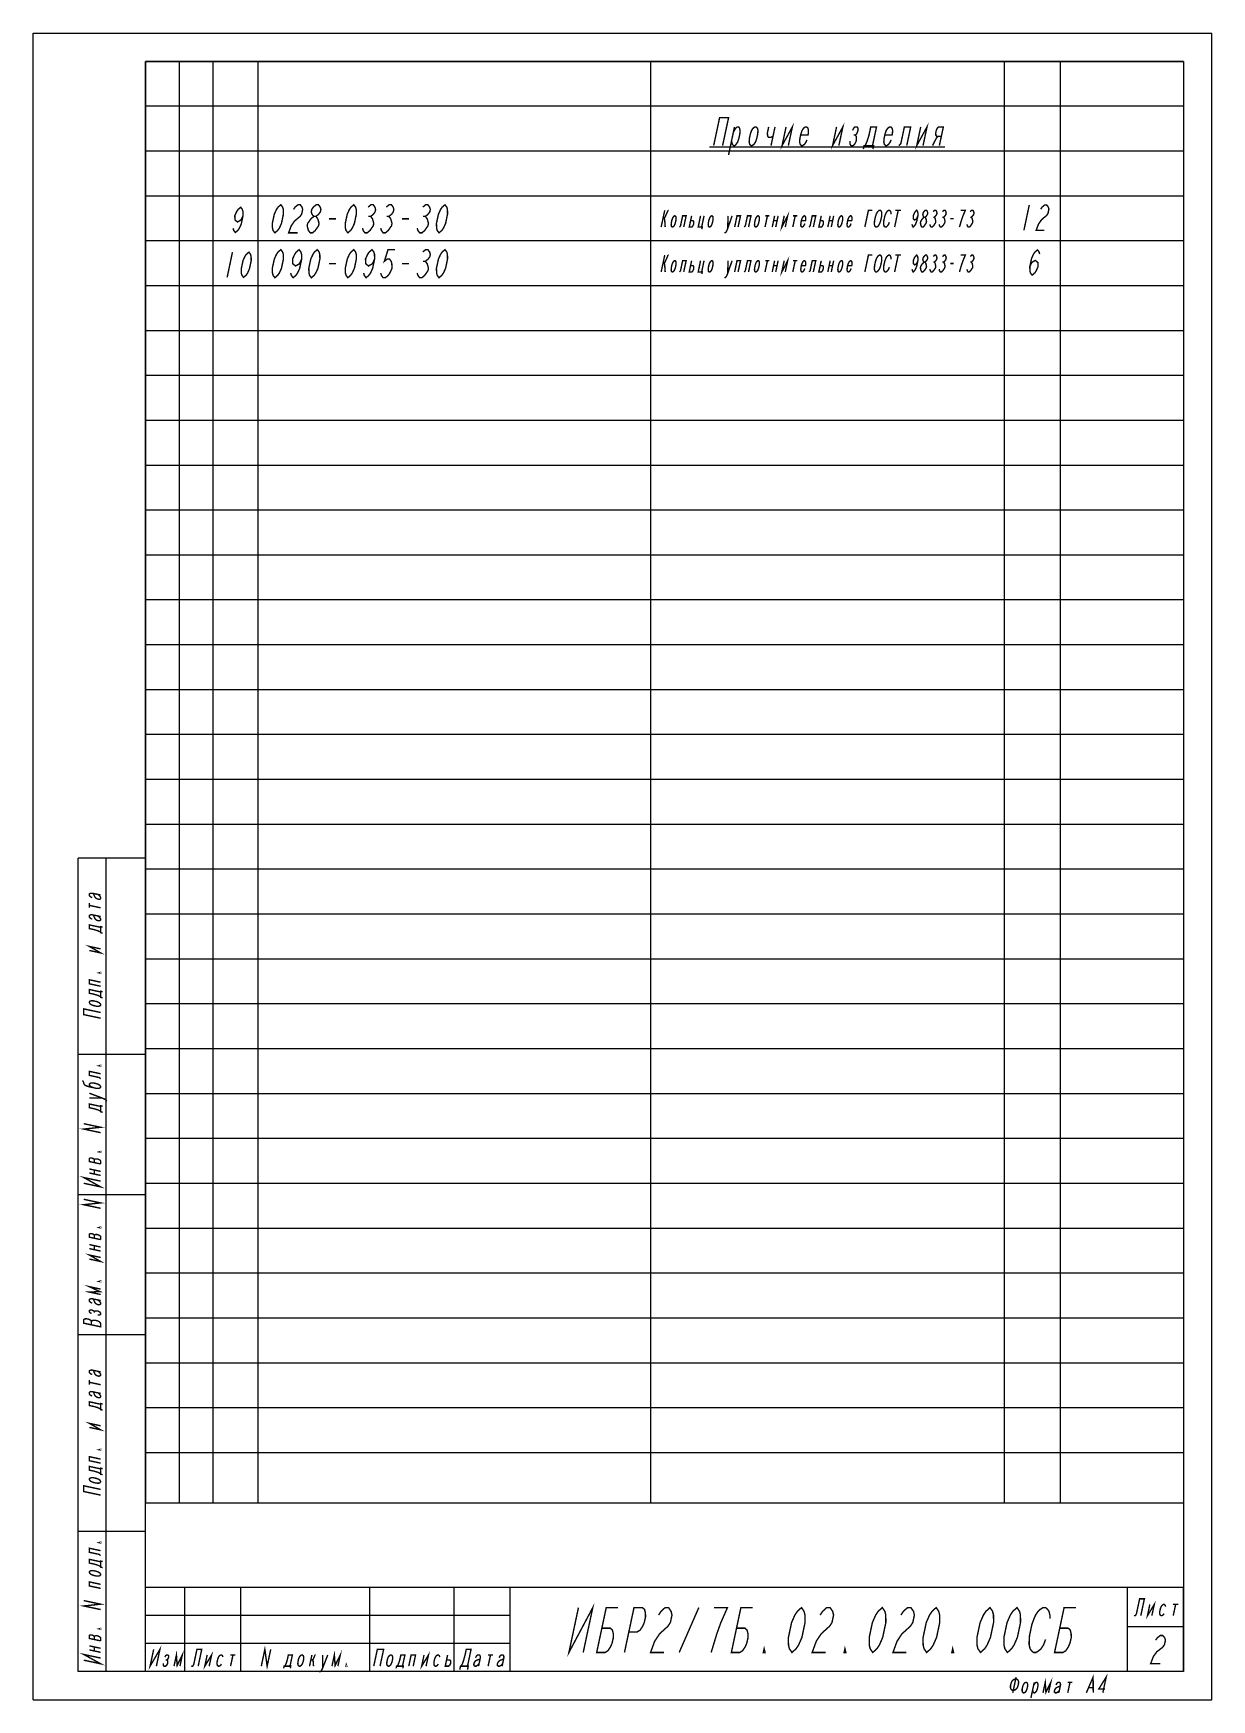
# Model space of a CAD drawing. Header units: millimetres. Extents: x 0 to 210, y 0 to 297.
import ezdxf

# ---------------------------------------------------------------- set-up
doc = ezdxf.new("R2010")
doc.units = ezdxf.units.MM
doc.header["$LTSCALE"] = 19.36
doc.layers.get('0').update_dxf_attribs({"linetype": 'CONTINUOUS'})

msp = doc.modelspace()

# ---------------------------------------------------------------- linework, layer by layer
at = {"color": 7, "linetype": 'CONTINUOUS'}
for p, q in [((0, 0), (0, 297)), ((0, 297), (210, 297)), ((210, 0), (210, 297)), ((205, 292), (20, 292)), ((20, 292), (20, 252)), ((205, 292), (20, 292)), ((20, 292), (20, 35)), ((20, 5), (20, 292)), ((20, 292), (205, 292)), ((26, 292), (26, 252)), ((26, 292), (26, 35)), ((32, 292), (32, 252)), ((32, 292), (32, 35)), ((40, 292), (40, 252)), ((40, 292), (40, 35)), ((110, 292), (110, 252)), ((110, 292), (110, 35)), ((173, 292), (173, 252)), ((173, 292), (173, 35)), ((183, 292), (183, 252)), ((183, 292), (183, 35)), ((205, 292), (205, 252)), ((205, 292), (205, 35)), ((205, 292), (205, 5)), ((205, 284), (20, 284)), ((205, 284), (20, 284)), ((205, 276), (20, 276)), ((205, 276), (20, 276)), ((205, 268), (20, 268)), ((205, 268), (20, 268)), ((205, 260), (20, 260)), ((205, 260), (20, 260)), ((205, 252), (20, 252)), ((205, 252), (20, 252)), ((205, 244), (20, 244)), ((205, 236), (20, 236)), ((205, 228), (20, 228)), ((205, 220), (20, 220)), ((205, 212), (20, 212)), ((205, 204), (20, 204)), ((205, 196), (20, 196)), ((205, 188), (20, 188)), ((205, 180), (20, 180)), ((205, 172), (20, 172)), ((205, 164), (20, 164)), ((205, 156), (20, 156)), ((20, 150), (8, 150)), ((8, 5), (8, 150)), ((13, 5), (13, 150)), ((20, 5), (20, 150)), ((205, 148), (20, 148)), ((205, 140), (20, 140)), ((205, 132), (20, 132)), ((205, 124), (20, 124)), ((205, 116), (20, 116)), ((20, 115), (8, 115)), ((205, 108), (20, 108)), ((205, 100), (20, 100)), ((20, 90), (8, 90)), ((205, 92), (20, 92)), ((205, 84), (20, 84)), ((205, 76), (20, 76)), ((205, 68), (20, 68)), ((20, 65), (8, 65)), ((205, 60), (20, 60)), ((205, 52), (20, 52)), ((205, 44), (20, 44)), ((205, 35), (20, 35)), ((20, 30), (8, 30)), ((205, 20), (20, 20)), ((20, 5), (20, 20)), ((27, 5), (27, 20)), ((37, 5), (37, 20)), ((60, 5), (60, 20)), ((75, 5), (75, 20)), ((85, 5), (85, 20)), ((195, 5), (195, 20)), ((205, 5), (205, 20)), ((85, 15), (20, 15)), ((205, 13), (195, 13)), ((85, 10), (20, 10)), ((20, 5), (8, 5)), ((205, 5), (20, 5)), ((0, 0), (210, 0))]:
    msp.add_line(p, q, dxfattribs=at)
at = {"color": 2, "linetype": 'CONTINUOUS', "const_width": 0.25}
for points in [[(121.25, 276.99), (122.31, 281.99), (123.91, 281.99), (122.84, 276.99)], [(124.96, 280.32), (123.9, 275.32)], [(124.74, 279.28), (124.92, 279.7), (125.2, 280.11), (125.43, 280.32), (125.71, 280.32), (125.85, 280.11), (125.95, 279.7), (125.91, 279.07), (125.73, 278.24), (125.51, 277.61), (125.23, 277.2), (125, 276.99), (124.81, 276.99), (124.58, 277.2), (124.48, 277.61), (124.47, 278.03)], [(127.79, 279.07), (128.01, 279.7), (128.29, 280.11), (128.61, 280.32), (128.8, 280.32), (129.04, 280.11), (129.14, 279.7), (129.1, 279.07), (128.92, 278.24), (128.7, 277.61), (128.42, 277.2), (128.09, 276.99), (127.91, 276.99), (127.67, 277.2), (127.57, 277.61), (127.61, 278.24), (127.79, 279.07)], [(131.05, 280.32), (130.83, 279.28), (130.84, 278.86), (130.89, 278.65), (131.03, 278.45), (131.4, 278.45), (131.82, 278.65)], [(132.18, 280.32), (131.47, 276.99)], [(134.15, 280.32), (133.44, 276.99), (135.27, 280.32), (134.56, 276.99)], [(137.88, 278.03), (137.7, 277.61), (137.42, 277.2), (137.09, 276.99), (136.91, 276.99), (136.67, 277.2), (136.57, 277.61), (136.61, 278.24), (136.79, 279.07), (137.01, 279.7), (137.29, 280.11), (137.61, 280.32), (137.8, 280.32), (138.04, 280.11), (138.14, 279.7), (138.1, 279.07), (138.05, 278.86), (136.74, 278.86)], [(143.15, 280.32), (142.44, 276.99), (144.27, 280.32), (143.56, 276.99)], [(146.01, 279.7), (146.2, 280.11), (146.43, 280.32), (146.8, 280.32), (146.95, 280.11), (146.95, 279.7), (146.91, 279.49), (146.72, 279.07), (146.49, 278.86), (146.21, 278.86)], [(148.25, 276.99), (148.43, 277.4), (148.61, 277.82), (148.93, 278.86), (149.24, 280.32), (150.27, 280.32), (149.56, 276.99)], [(152.88, 278.03), (152.7, 277.61), (152.42, 277.2), (152.09, 276.99), (151.91, 276.99), (151.67, 277.2), (151.57, 277.61), (151.61, 278.24), (151.79, 279.07), (152.01, 279.7), (152.29, 280.11), (152.61, 280.32), (152.8, 280.32), (153.04, 280.11), (153.14, 279.7), (153.1, 279.07), (153.05, 278.86), (151.74, 278.86)], [(154.25, 276.99), (154.48, 277.2), (154.62, 277.4), (154.66, 277.61), (155.24, 280.32), (156.36, 280.32), (155.66, 276.99)], [(158.15, 280.32), (157.44, 276.99), (159.27, 280.32), (158.56, 276.99)], [(161.47, 276.99), (162.18, 280.32), (161.33, 280.32), (161.1, 280.11), (160.92, 279.7), (160.83, 279.28), (160.84, 278.86), (160.98, 278.65), (161.82, 278.65)], [(120.5, 276.76), (162.5, 276.76)], [(145.52, 277.82), (145.53, 277.4), (145.58, 277.2), (145.72, 276.99), (146.09, 276.99), (146.33, 277.2), (146.46, 277.4), (146.65, 277.82), (146.69, 278.03), (146.68, 278.45), (146.64, 278.65), (146.49, 278.86)], [(147.93, 276.36), (148.06, 276.99), (149.75, 276.99), (149.62, 276.36)], [(160.25, 276.99), (160.89, 278.24), (161.03, 278.45), (161.26, 278.65)], [(37.37, 264.5), (37.03, 263.75), (36.4, 263.37), (35.93, 263.75), (35.91, 264.5), (36.25, 265.25), (36.51, 265.62), (36.96, 266), (37.24, 265.62), (37.35, 265.25), (37.37, 264.5), (37.05, 263), (36.71, 262.25), (36.45, 261.87), (36, 261.5), (35.71, 261.87), (35.61, 262.25)], [(43.05, 261.44), (42.73, 261.86), (42.62, 262.28), (42.59, 263.11), (42.95, 264.78), (43.33, 265.61), (43.62, 266.03), (44.11, 266.44), (44.43, 266.03), (44.55, 265.61), (44.57, 264.78), (44.22, 263.11), (43.84, 262.28), (43.54, 261.86), (43.05, 261.44)], [(46.37, 265.61), (46.66, 266.03), (47.16, 266.44), (47.57, 266.44), (47.88, 266.03), (48, 265.61), (47.82, 264.78), (47.53, 264.36), (47.03, 263.94), (46.54, 263.53), (45.96, 262.69), (45.49, 261.44), (47.11, 261.44)], [(49.35, 261.44), (49.03, 261.86), (48.91, 262.28), (48.8, 262.69), (48.89, 263.11), (49.18, 263.53), (49.47, 263.94), (49.97, 264.36), (50.37, 264.36), (50.69, 263.94), (50.81, 263.53), (50.92, 263.11), (50.83, 262.69), (50.54, 262.28), (50.25, 261.86), (49.75, 261.44), (49.35, 261.44)], [(49.97, 264.36), (49.65, 264.78), (49.53, 265.19), (49.62, 265.61), (49.91, 266.03), (50.41, 266.44), (50.82, 266.44), (51.13, 266.03), (51.25, 265.61), (51.16, 265.19), (50.87, 264.78), (50.37, 264.36)], [(56.05, 261.44), (55.73, 261.86), (55.62, 262.28), (55.59, 263.11), (55.95, 264.78), (56.33, 265.61), (56.62, 266.03), (57.11, 266.44), (57.43, 266.03), (57.55, 265.61), (57.57, 264.78), (57.22, 263.11), (56.84, 262.28), (56.54, 261.86), (56.05, 261.44)], [(59.66, 266.03), (60.16, 266.44), (60.57, 266.44), (60.88, 266.03), (61, 265.61), (60.91, 265.19), (60.62, 264.78), (60.12, 264.36), (60.44, 263.94), (60.56, 263.53), (60.67, 263.11), (60.58, 262.69), (60.29, 262.28), (60, 261.86), (59.5, 261.44), (59.1, 261.44), (58.78, 261.86), (58.66, 262.28)], [(59.72, 264.36), (60.12, 264.36)], [(62.91, 266.03), (63.41, 266.44), (63.82, 266.44), (64.13, 266.03), (64.25, 265.61), (64.16, 265.19), (63.87, 264.78), (63.37, 264.36), (63.69, 263.94), (63.81, 263.53), (63.92, 263.11), (63.83, 262.69), (63.54, 262.28), (63.25, 261.86), (62.75, 261.44), (62.35, 261.44), (62.03, 261.86), (61.91, 262.28)], [(62.97, 264.36), (63.37, 264.36)], [(69.41, 266.03), (69.91, 266.44), (70.32, 266.44), (70.63, 266.03), (70.75, 265.61), (70.66, 265.19), (70.37, 264.78), (69.87, 264.36), (70.19, 263.94), (70.31, 263.53), (70.42, 263.11), (70.33, 262.69), (70.04, 262.28), (69.75, 261.86), (69.25, 261.44), (68.85, 261.44), (68.53, 261.86), (68.41, 262.28)], [(69.47, 264.36), (69.87, 264.36)], [(72.3, 261.44), (71.98, 261.86), (71.87, 262.28), (71.84, 263.11), (72.2, 264.78), (72.58, 265.61), (72.87, 266.03), (73.36, 266.44), (73.68, 266.03), (73.8, 265.61), (73.82, 264.78), (73.47, 263.11), (73.09, 262.28), (72.79, 261.86), (72.3, 261.44)], [(112.53, 265.47), (111.89, 262.47)], [(112.23, 264.09), (112.44, 264.09), (112.57, 264.22), (112.96, 265.09), (113.07, 265.34), (113.2, 265.47), (113.25, 265.47)], [(113.8, 263.72), (113.94, 264.09), (114.09, 264.34), (114.27, 264.47), (114.38, 264.47), (114.5, 264.34), (114.55, 264.09), (114.53, 263.72), (114.42, 263.22), (114.29, 262.84), (114.13, 262.59), (113.95, 262.47), (113.85, 262.47), (113.72, 262.59), (113.67, 262.84), (113.7, 263.22), (113.8, 263.72)], [(115.14, 262.47), (115.27, 262.59), (115.35, 262.72), (115.37, 262.84), (115.72, 264.47), (116.34, 264.47), (115.91, 262.47)], [(117.32, 264.47), (116.89, 262.47), (117.35, 262.47), (117.48, 262.59), (117.56, 262.72), (117.67, 262.97), (117.69, 263.09), (117.7, 263.34), (117.67, 263.47), (117.59, 263.59), (117.13, 263.59)], [(118.91, 264.47), (118.49, 262.47), (119.21, 262.47), (119.13, 262.09)], [(119.11, 262.47), (119.53, 264.47)], [(120.4, 263.72), (120.54, 264.09), (120.69, 264.34), (120.87, 264.47), (120.98, 264.47), (121.1, 264.34), (121.15, 264.09), (121.13, 263.72), (121.02, 263.22), (120.89, 262.84), (120.73, 262.59), (120.55, 262.47), (120.45, 262.47), (120.32, 262.59), (120.27, 262.84), (120.3, 263.22), (120.4, 263.72)], [(123.25, 261.59), (123.28, 261.47), (123.33, 261.47), (123.46, 261.59), (123.54, 261.72), (123.75, 262.22), (124.53, 264.47)], [(123.81, 264.47), (123.75, 262.22)], [(124.99, 262.47), (125.41, 264.47), (126.03, 264.47), (125.6, 262.47)], [(126.69, 262.47), (126.82, 262.59), (126.9, 262.72), (126.92, 262.84), (127.27, 264.47), (127.89, 264.47), (127.46, 262.47)], [(128.65, 263.72), (128.79, 264.09), (128.94, 264.34), (129.12, 264.47), (129.23, 264.47), (129.35, 264.34), (129.4, 264.09), (129.38, 263.72), (129.27, 263.22), (129.14, 262.84), (128.98, 262.59), (128.8, 262.47), (128.7, 262.47), (128.57, 262.59), (128.52, 262.84), (128.55, 263.22), (128.65, 263.72)], [(130.83, 264.47), (130.4, 262.47)], [(130.46, 264.47), (131.19, 264.47)], [(132.11, 264.47), (131.69, 262.47)], [(132.73, 264.47), (132.31, 262.47)], [(133.82, 264.47), (133.39, 262.47), (134.43, 264.47), (134.01, 262.47)], [(135.78, 264.47), (135.35, 262.47)], [(135.41, 264.47), (136.14, 264.47)], [(137.49, 263.09), (137.39, 262.84), (137.23, 262.59), (137.05, 262.47), (136.95, 262.47), (136.82, 262.59), (136.77, 262.84), (136.8, 263.22), (136.9, 263.72), (137.04, 264.09), (137.19, 264.34), (137.37, 264.47), (137.48, 264.47), (137.6, 264.34), (137.65, 264.09), (137.63, 263.72), (137.6, 263.59), (136.88, 263.59)], [(138.24, 262.47), (138.37, 262.59), (138.45, 262.72), (138.47, 262.84), (138.82, 264.47), (139.44, 264.47), (139.01, 262.47)], [(140.42, 264.47), (139.99, 262.47), (140.45, 262.47), (140.58, 262.59), (140.66, 262.72), (140.77, 262.97), (140.79, 263.09), (140.8, 263.34), (140.77, 263.47), (140.69, 263.59), (140.23, 263.59)], [(142.01, 264.47), (141.59, 262.47)], [(142.63, 264.47), (142.21, 262.47)], [(143.5, 263.72), (143.64, 264.09), (143.79, 264.34), (143.97, 264.47), (144.08, 264.47), (144.2, 264.34), (144.25, 264.09), (144.23, 263.72), (144.12, 263.22), (143.99, 262.84), (143.83, 262.59), (143.65, 262.47), (143.55, 262.47), (143.42, 262.59), (143.37, 262.84), (143.4, 263.22), (143.5, 263.72)], [(145.74, 263.09), (145.64, 262.84), (145.48, 262.59), (145.3, 262.47), (145.2, 262.47), (145.07, 262.59), (145.02, 262.84), (145.05, 263.22), (145.15, 263.72), (145.29, 264.09), (145.44, 264.34), (145.62, 264.47), (145.73, 264.47), (145.85, 264.34), (145.9, 264.09), (145.88, 263.72), (145.85, 263.59), (145.13, 263.59)], [(148.19, 262.47), (148.83, 265.47), (149.55, 265.47)], [(150.08, 264.34), (149.92, 263.59), (149.9, 263.22), (149.89, 262.97), (149.94, 262.72), (150.02, 262.59), (150.15, 262.47), (150.3, 262.47), (150.48, 262.59), (150.61, 262.72), (150.77, 262.97), (150.88, 263.22), (151.01, 263.59), (151.17, 264.34), (151.19, 264.72), (151.2, 264.97), (151.15, 265.22), (151.07, 265.34), (150.94, 265.47), (150.79, 265.47), (150.6, 265.34), (150.48, 265.22), (150.32, 264.97), (150.21, 264.72), (150.08, 264.34)], [(152.84, 264.72), (152.85, 264.97), (152.8, 265.22), (152.72, 265.34), (152.59, 265.47), (152.44, 265.47), (152.25, 265.34), (152.13, 265.22), (151.97, 264.97), (151.86, 264.72), (151.73, 264.34), (151.57, 263.59), (151.55, 263.22), (151.54, 262.97), (151.59, 262.72), (151.67, 262.59), (151.8, 262.47), (151.95, 262.47), (152.13, 262.59), (152.26, 262.72), (152.42, 262.97), (152.55, 263.34)], [(154.14, 265.47), (153.5, 262.47)], [(153.62, 265.47), (154.65, 265.47)], [(157.64, 264.47), (157.43, 263.97), (157.07, 263.72), (156.81, 263.97), (156.81, 264.47), (157.02, 264.97), (157.18, 265.22), (157.44, 265.47), (157.59, 265.22), (157.64, 264.97), (157.64, 264.47), (157.43, 263.47), (157.22, 262.97), (157.06, 262.72), (156.8, 262.47), (156.65, 262.72), (156.6, 262.97)], [(158.35, 262.47), (158.19, 262.72), (158.14, 262.97), (158.09, 263.22), (158.15, 263.47), (158.3, 263.72), (158.46, 263.97), (158.72, 264.22), (158.93, 264.22), (159.08, 263.97), (159.13, 263.72), (159.18, 263.47), (159.13, 263.22), (158.97, 262.97), (158.81, 262.72), (158.55, 262.47), (158.35, 262.47)], [(158.72, 264.22), (158.57, 264.47), (158.52, 264.72), (158.57, 264.97), (158.73, 265.22), (158.98, 265.47), (159.19, 265.47), (159.34, 265.22), (159.39, 264.97), (159.34, 264.72), (159.18, 264.47), (158.93, 264.22)], [(160.38, 265.22), (160.63, 265.47), (160.84, 265.47), (160.99, 265.22), (161.04, 264.97), (160.99, 264.72), (160.83, 264.47), (160.58, 264.22), (160.73, 263.97), (160.78, 263.72), (160.83, 263.47), (160.78, 263.22), (160.62, 262.97), (160.46, 262.72), (160.2, 262.47), (160, 262.47), (159.84, 262.72), (159.79, 262.97)], [(160.37, 264.22), (160.58, 264.22)], [(162.03, 265.22), (162.28, 265.47), (162.49, 265.47), (162.64, 265.22), (162.69, 264.97), (162.64, 264.72), (162.48, 264.47), (162.23, 264.22), (162.38, 263.97), (162.43, 263.72), (162.48, 263.47), (162.43, 263.22), (162.27, 262.97), (162.11, 262.72), (161.85, 262.47), (161.65, 262.47), (161.49, 262.72), (161.44, 262.97)], [(162.02, 264.22), (162.23, 264.22)], [(165.05, 262.47), (165.42, 263.72), (165.68, 264.47), (165.89, 264.97), (166.1, 265.47), (165.28, 265.47)], [(166.98, 265.22), (167.23, 265.47), (167.44, 265.47), (167.59, 265.22), (167.64, 264.97), (167.59, 264.72), (167.43, 264.47), (167.18, 264.22), (167.33, 263.97), (167.38, 263.72), (167.43, 263.47), (167.38, 263.22), (167.22, 262.97), (167.06, 262.72), (166.8, 262.47), (166.6, 262.47), (166.44, 262.72), (166.39, 262.97)], [(166.97, 264.22), (167.18, 264.22)], [(177.49, 266.4), (176.54, 261.9)], [(179.53, 265.65), (179.79, 266.03), (180.24, 266.4), (180.6, 266.4), (180.89, 266.03), (180.99, 265.65), (180.83, 264.9), (180.57, 264.52), (180.12, 264.15), (179.68, 263.77), (179.15, 263.02), (178.73, 261.9), (180.19, 261.9)], [(52.72, 263.94), (53.94, 263.94)], [(65.72, 263.94), (66.94, 263.94)], [(112.44, 264.09), (112.47, 263.97), (112.52, 263.72), (112.61, 262.47)], [(131.93, 263.59), (132.55, 263.59)], [(141.83, 263.59), (142.45, 263.59)], [(163.41, 263.97), (164.03, 263.97)], [(43.05, 253.44), (42.73, 253.86), (42.62, 254.28), (42.59, 255.11), (42.95, 256.78), (43.33, 257.61), (43.62, 258.03), (44.11, 258.44), (44.43, 258.03), (44.55, 257.61), (44.57, 256.78), (44.22, 255.11), (43.84, 254.28), (43.54, 253.86), (43.05, 253.44)], [(47.82, 256.78), (47.44, 255.94), (46.74, 255.53), (46.22, 255.94), (46.2, 256.78), (46.58, 257.61), (46.87, 258.03), (47.36, 258.44), (47.68, 258.03), (47.8, 257.61), (47.82, 256.78), (47.47, 255.11), (47.09, 254.28), (46.79, 253.86), (46.3, 253.44), (45.98, 253.86), (45.87, 254.28)], [(49.55, 253.44), (49.23, 253.86), (49.12, 254.28), (49.09, 255.11), (49.45, 256.78), (49.83, 257.61), (50.12, 258.03), (50.61, 258.44), (50.93, 258.03), (51.05, 257.61), (51.07, 256.78), (50.72, 255.11), (50.34, 254.28), (50.04, 253.86), (49.55, 253.44)], [(56.05, 253.44), (55.73, 253.86), (55.62, 254.28), (55.59, 255.11), (55.95, 256.78), (56.33, 257.61), (56.62, 258.03), (57.11, 258.44), (57.43, 258.03), (57.55, 257.61), (57.57, 256.78), (57.22, 255.11), (56.84, 254.28), (56.54, 253.86), (56.05, 253.44)], [(60.82, 256.78), (60.44, 255.94), (59.74, 255.53), (59.22, 255.94), (59.2, 256.78), (59.58, 257.61), (59.87, 258.03), (60.36, 258.44), (60.68, 258.03), (60.8, 257.61), (60.82, 256.78), (60.47, 255.11), (60.09, 254.28), (59.79, 253.86), (59.3, 253.44), (58.98, 253.86), (58.87, 254.28)], [(64.43, 258.44), (63.21, 258.44), (62.56, 256.36), (63.06, 256.78), (63.46, 256.78), (63.78, 256.36), (63.89, 255.94), (63.92, 255.11), (63.54, 254.28), (63.25, 253.86), (62.75, 253.44), (62.35, 253.44), (62.03, 253.86), (61.91, 254.28)], [(69.41, 258.03), (69.91, 258.44), (70.32, 258.44), (70.63, 258.03), (70.75, 257.61), (70.66, 257.19), (70.37, 256.78), (69.87, 256.36), (70.19, 255.94), (70.31, 255.53), (70.42, 255.11), (70.33, 254.69), (70.04, 254.28), (69.75, 253.86), (69.25, 253.44), (68.85, 253.44), (68.53, 253.86), (68.41, 254.28)], [(72.3, 253.44), (71.98, 253.86), (71.87, 254.28), (71.84, 255.11), (72.2, 256.78), (72.58, 257.61), (72.87, 258.03), (73.36, 258.44), (73.68, 258.03), (73.8, 257.61), (73.82, 256.78), (73.47, 255.11), (73.09, 254.28), (72.79, 253.86), (72.3, 253.44)], [(177.59, 255.4), (177.93, 256.15), (178.56, 256.53), (179.03, 256.15), (179.05, 255.4), (178.71, 254.65), (178.45, 254.27), (178, 253.9), (177.71, 254.27), (177.61, 254.65), (177.59, 255.4), (177.91, 256.9), (178.25, 257.65), (178.51, 258.03), (178.96, 258.4), (179.24, 258.03), (179.35, 257.65)], [(35.49, 258), (34.54, 253.5)], [(37.46, 253.5), (37.18, 253.87), (37.07, 254.25), (37.05, 255), (37.37, 256.5), (37.71, 257.25), (37.97, 257.62), (38.42, 258), (38.7, 257.62), (38.81, 257.25), (38.83, 256.5), (38.51, 255), (38.17, 254.25), (37.91, 253.87), (37.46, 253.5)], [(52.72, 255.94), (53.94, 255.94)], [(65.72, 255.94), (66.94, 255.94)], [(69.47, 256.36), (69.87, 256.36)], [(112.53, 257.47), (111.89, 254.47)], [(112.23, 256.09), (112.44, 256.09), (112.57, 256.22), (112.96, 257.09), (113.07, 257.34), (113.2, 257.47), (113.25, 257.47)], [(112.44, 256.09), (112.47, 255.97), (112.52, 255.72), (112.61, 254.47)], [(113.8, 255.72), (113.94, 256.09), (114.09, 256.34), (114.27, 256.47), (114.38, 256.47), (114.5, 256.34), (114.55, 256.09), (114.53, 255.72), (114.42, 255.22), (114.29, 254.84), (114.13, 254.59), (113.95, 254.47), (113.85, 254.47), (113.72, 254.59), (113.67, 254.84), (113.7, 255.22), (113.8, 255.72)], [(115.14, 254.47), (115.27, 254.59), (115.35, 254.72), (115.37, 254.84), (115.72, 256.47), (116.34, 256.47), (115.91, 254.47)], [(117.32, 256.47), (116.89, 254.47), (117.35, 254.47), (117.48, 254.59), (117.56, 254.72), (117.67, 254.97), (117.69, 255.09), (117.7, 255.34), (117.67, 255.47), (117.59, 255.59), (117.13, 255.59)], [(118.91, 256.47), (118.49, 254.47), (119.21, 254.47), (119.13, 254.09)], [(119.11, 254.47), (119.53, 256.47)], [(120.4, 255.72), (120.54, 256.09), (120.69, 256.34), (120.87, 256.47), (120.98, 256.47), (121.1, 256.34), (121.15, 256.09), (121.13, 255.72), (121.02, 255.22), (120.89, 254.84), (120.73, 254.59), (120.55, 254.47), (120.45, 254.47), (120.32, 254.59), (120.27, 254.84), (120.3, 255.22), (120.4, 255.72)], [(123.25, 253.59), (123.28, 253.47), (123.33, 253.47), (123.46, 253.59), (123.54, 253.72), (123.75, 254.22), (124.53, 256.47)], [(123.81, 256.47), (123.75, 254.22)], [(124.99, 254.47), (125.41, 256.47), (126.03, 256.47), (125.6, 254.47)], [(126.69, 254.47), (126.82, 254.59), (126.9, 254.72), (126.92, 254.84), (127.27, 256.47), (127.89, 256.47), (127.46, 254.47)], [(128.65, 255.72), (128.79, 256.09), (128.94, 256.34), (129.12, 256.47), (129.23, 256.47), (129.35, 256.34), (129.4, 256.09), (129.38, 255.72), (129.27, 255.22), (129.14, 254.84), (128.98, 254.59), (128.8, 254.47), (128.7, 254.47), (128.57, 254.59), (128.52, 254.84), (128.55, 255.22), (128.65, 255.72)], [(130.83, 256.47), (130.4, 254.47)], [(130.46, 256.47), (131.19, 256.47)], [(132.11, 256.47), (131.69, 254.47)], [(131.93, 255.59), (132.55, 255.59)], [(132.73, 256.47), (132.31, 254.47)], [(133.82, 256.47), (133.39, 254.47), (134.43, 256.47), (134.01, 254.47)], [(135.78, 256.47), (135.35, 254.47)], [(135.41, 256.47), (136.14, 256.47)], [(137.49, 255.09), (137.39, 254.84), (137.23, 254.59), (137.05, 254.47), (136.95, 254.47), (136.82, 254.59), (136.77, 254.84), (136.8, 255.22), (136.9, 255.72), (137.04, 256.09), (137.19, 256.34), (137.37, 256.47), (137.48, 256.47), (137.6, 256.34), (137.65, 256.09), (137.63, 255.72), (137.6, 255.59), (136.88, 255.59)], [(138.24, 254.47), (138.37, 254.59), (138.45, 254.72), (138.47, 254.84), (138.82, 256.47), (139.44, 256.47), (139.01, 254.47)], [(140.42, 256.47), (139.99, 254.47), (140.45, 254.47), (140.58, 254.59), (140.66, 254.72), (140.77, 254.97), (140.79, 255.09), (140.8, 255.34), (140.77, 255.47), (140.69, 255.59), (140.23, 255.59)], [(142.01, 256.47), (141.59, 254.47)], [(141.83, 255.59), (142.45, 255.59)], [(142.63, 256.47), (142.21, 254.47)], [(143.5, 255.72), (143.64, 256.09), (143.79, 256.34), (143.97, 256.47), (144.08, 256.47), (144.2, 256.34), (144.25, 256.09), (144.23, 255.72), (144.12, 255.22), (143.99, 254.84), (143.83, 254.59), (143.65, 254.47), (143.55, 254.47), (143.42, 254.59), (143.37, 254.84), (143.4, 255.22), (143.5, 255.72)], [(145.74, 255.09), (145.64, 254.84), (145.48, 254.59), (145.3, 254.47), (145.2, 254.47), (145.07, 254.59), (145.02, 254.84), (145.05, 255.22), (145.15, 255.72), (145.29, 256.09), (145.44, 256.34), (145.62, 256.47), (145.73, 256.47), (145.85, 256.34), (145.9, 256.09), (145.88, 255.72), (145.85, 255.59), (145.13, 255.59)], [(148.19, 254.47), (148.83, 257.47), (149.55, 257.47)], [(150.08, 256.34), (149.92, 255.59), (149.9, 255.22), (149.89, 254.97), (149.94, 254.72), (150.02, 254.59), (150.15, 254.47), (150.3, 254.47), (150.48, 254.59), (150.61, 254.72), (150.77, 254.97), (150.88, 255.22), (151.01, 255.59), (151.17, 256.34), (151.19, 256.72), (151.2, 256.97), (151.15, 257.22), (151.07, 257.34), (150.94, 257.47), (150.79, 257.47), (150.6, 257.34), (150.48, 257.22), (150.32, 256.97), (150.21, 256.72), (150.08, 256.34)], [(152.84, 256.72), (152.85, 256.97), (152.8, 257.22), (152.72, 257.34), (152.59, 257.47), (152.44, 257.47), (152.25, 257.34), (152.13, 257.22), (151.97, 256.97), (151.86, 256.72), (151.73, 256.34), (151.57, 255.59), (151.55, 255.22), (151.54, 254.97), (151.59, 254.72), (151.67, 254.59), (151.8, 254.47), (151.95, 254.47), (152.13, 254.59), (152.26, 254.72), (152.42, 254.97), (152.55, 255.34)], [(154.14, 257.47), (153.5, 254.47)], [(153.62, 257.47), (154.65, 257.47)], [(157.64, 256.47), (157.43, 255.97), (157.07, 255.72), (156.81, 255.97), (156.81, 256.47), (157.02, 256.97), (157.18, 257.22), (157.44, 257.47), (157.59, 257.22), (157.64, 256.97), (157.64, 256.47), (157.43, 255.47), (157.22, 254.97), (157.06, 254.72), (156.8, 254.47), (156.65, 254.72), (156.6, 254.97)], [(158.35, 254.47), (158.19, 254.72), (158.14, 254.97), (158.09, 255.22), (158.15, 255.47), (158.3, 255.72), (158.46, 255.97), (158.72, 256.22), (158.93, 256.22), (159.08, 255.97), (159.13, 255.72), (159.18, 255.47), (159.13, 255.22), (158.97, 254.97), (158.81, 254.72), (158.55, 254.47), (158.35, 254.47)], [(158.72, 256.22), (158.57, 256.47), (158.52, 256.72), (158.57, 256.97), (158.73, 257.22), (158.98, 257.47), (159.19, 257.47), (159.34, 257.22), (159.39, 256.97), (159.34, 256.72), (159.18, 256.47), (158.93, 256.22)], [(160.38, 257.22), (160.63, 257.47), (160.84, 257.47), (160.99, 257.22), (161.04, 256.97), (160.99, 256.72), (160.83, 256.47), (160.58, 256.22), (160.73, 255.97), (160.78, 255.72), (160.83, 255.47), (160.78, 255.22), (160.62, 254.97), (160.46, 254.72), (160.2, 254.47), (160, 254.47), (159.84, 254.72), (159.79, 254.97)], [(160.37, 256.22), (160.58, 256.22)], [(162.03, 257.22), (162.28, 257.47), (162.49, 257.47), (162.64, 257.22), (162.69, 256.97), (162.64, 256.72), (162.48, 256.47), (162.23, 256.22), (162.38, 255.97), (162.43, 255.72), (162.48, 255.47), (162.43, 255.22), (162.27, 254.97), (162.11, 254.72), (161.85, 254.47), (161.65, 254.47), (161.49, 254.72), (161.44, 254.97)], [(162.02, 256.22), (162.23, 256.22)], [(163.41, 255.97), (164.03, 255.97)], [(165.05, 254.47), (165.42, 255.72), (165.68, 256.47), (165.89, 256.97), (166.1, 257.47), (165.28, 257.47)], [(166.98, 257.22), (167.23, 257.47), (167.44, 257.47), (167.59, 257.22), (167.64, 256.97), (167.59, 256.72), (167.43, 256.47), (167.18, 256.22), (167.33, 255.97), (167.38, 255.72), (167.43, 255.47), (167.38, 255.22), (167.22, 254.97), (167.06, 254.72), (166.8, 254.47), (166.6, 254.47), (166.44, 254.72), (166.39, 254.97)], [(166.97, 256.22), (167.18, 256.22)], [(10.49, 142.96), (10.24, 143.07), (10.11, 143.16), (9.99, 143.31), (9.99, 143.61), (10.11, 143.7), (10.24, 143.73), (10.49, 143.74), (11.86, 143.45), (11.99, 143.48)], [(10.61, 143.71), (10.74, 143.63), (10.86, 143.3), (10.99, 143.03), (11.11, 142.89), (11.24, 142.8), (11.49, 142.69), (11.61, 142.66), (11.86, 142.67), (11.99, 142.82), (11.99, 143), (11.86, 143.21), (11.74, 143.35), (11.49, 143.53)], [(9.99, 141.15), (9.99, 141.99)], [(9.99, 141.57), (11.99, 141.14)], [(10.49, 139.12), (10.24, 139.23), (10.11, 139.32), (9.99, 139.47), (9.99, 139.77), (10.11, 139.86), (10.24, 139.89), (10.49, 139.9), (11.86, 139.61), (11.99, 139.64)], [(10.61, 139.87), (10.74, 139.79), (10.86, 139.46), (10.99, 139.19), (11.11, 139.05), (11.24, 138.96), (11.49, 138.85), (11.61, 138.82), (11.86, 138.83), (11.99, 138.98), (11.99, 139.16), (11.86, 139.37), (11.74, 139.51), (11.49, 139.69)], [(11.99, 136.82), (11.74, 136.93), (11.49, 137.05), (10.86, 137.24), (9.99, 137.43), (9.99, 138.09), (11.99, 137.66)], [(12.36, 136.62), (11.99, 136.7), (11.99, 137.78), (12.36, 137.7)], [(9.99, 133.53), (11.99, 133.1), (9.99, 134.25), (11.99, 133.82)], [(11.99, 127.16), (9.99, 127.59), (9.99, 128.31), (11.99, 127.88)], [(11.99, 129.62), (11.99, 129.5), (11.74, 129.55), (11.99, 129.62)], [(11.99, 125.3), (11.74, 125.41), (11.49, 125.53), (10.86, 125.72), (9.99, 125.91), (9.99, 126.57), (11.99, 126.14)], [(12.36, 125.1), (11.99, 125.18), (11.99, 126.26), (12.36, 126.18)], [(11.99, 121.46), (8.99, 122.1), (8.99, 123.12), (11.99, 122.48)], [(10.74, 123.71), (10.36, 123.85), (10.11, 124.02), (9.99, 124.23), (9.99, 124.35), (10.11, 124.5), (10.36, 124.57), (10.74, 124.55), (11.24, 124.44), (11.61, 124.3), (11.86, 124.13), (11.99, 123.92), (11.99, 123.8), (11.86, 123.65), (11.61, 123.58), (11.24, 123.6), (10.74, 123.71)], [(11.99, 113.06), (11.99, 112.94), (11.74, 112.99), (11.99, 113.06)], [(10.74, 109.07), (10.36, 109.21), (10.11, 109.38), (9.99, 109.59), (9.99, 109.71), (10.11, 109.86), (10.36, 109.93), (10.74, 109.91), (11.24, 109.8), (11.61, 109.66), (11.86, 109.49), (11.99, 109.28), (11.99, 109.16), (11.86, 109.01), (11.61, 108.94), (11.24, 108.96), (10.74, 109.07), (9.99, 109.23), (9.49, 109.39), (9.24, 109.5), (9.11, 109.59), (8.99, 109.86), (8.99, 109.98), (8.86, 110.24), (8.74, 110.33)], [(11.99, 110.66), (11.86, 110.81), (11.74, 110.89), (11.61, 110.92), (9.99, 111.27), (9.99, 111.99), (11.99, 111.56)], [(12.86, 106.69), (12.99, 106.73), (12.99, 106.79), (12.86, 106.93), (12.74, 107.02), (12.24, 107.25), (9.99, 108.09)], [(9.99, 107.25), (12.24, 107.25)], [(11.99, 104.9), (11.74, 105.01), (11.49, 105.13), (10.86, 105.32), (9.99, 105.51), (9.99, 106.17), (11.99, 105.74)], [(12.36, 104.7), (11.99, 104.78), (11.99, 105.86), (12.36, 105.78)], [(11.99, 101.06), (8.99, 101.7), (11.99, 102.02), (8.99, 102.66)], [(11.99, 95.48), (9.99, 95.91), (9.99, 96.45), (10.11, 96.54), (10.36, 96.55), (10.49, 96.52), (10.74, 96.41), (10.86, 96.26), (10.86, 95.72)], [(11.99, 95.48), (11.99, 96.02), (11.86, 96.17), (11.74, 96.25), (11.49, 96.37), (11.36, 96.39), (11.11, 96.39), (10.99, 96.35), (10.86, 96.26)], [(11.99, 97.7), (11.99, 97.58), (11.74, 97.63), (11.99, 97.7)], [(8.99, 92.04), (11.99, 91.4), (8.99, 93.06), (11.99, 92.42)], [(9.99, 94.59), (11.99, 94.16)], [(9.99, 93.87), (11.99, 93.44)], [(10.86, 93.68), (10.86, 94.4)], [(11.99, 87.58), (8.99, 88.22), (11.99, 88.54), (8.99, 89.18)], [(11.99, 82), (9.99, 82.43), (9.99, 82.97), (10.11, 83.06), (10.36, 83.07), (10.49, 83.04), (10.74, 82.93), (10.86, 82.78), (10.86, 82.24)], [(11.99, 84.22), (11.99, 84.1), (11.74, 84.15), (11.99, 84.22)], [(9.99, 81.11), (11.99, 80.68)], [(9.99, 80.39), (11.99, 79.96)], [(11.99, 82), (11.99, 82.54), (11.86, 82.69), (11.74, 82.77), (11.49, 82.89), (11.36, 82.91), (11.11, 82.91), (10.99, 82.87), (10.86, 82.78)], [(10.86, 80.2), (10.86, 80.92)], [(9.99, 78.53), (11.99, 78.1), (9.99, 79.25), (11.99, 78.82)], [(11.99, 74.62), (11.99, 74.5), (11.74, 74.55), (11.99, 74.62)], [(11.99, 72.22), (9.99, 72.65), (11.86, 72.73), (9.99, 73.61), (11.99, 73.18)], [(10.49, 70.68), (10.24, 70.79), (10.11, 70.88), (9.99, 71.03), (9.99, 71.33), (10.11, 71.42), (10.24, 71.45), (10.49, 71.46), (11.86, 71.17), (11.99, 71.2)], [(10.61, 71.43), (10.74, 71.35), (10.86, 71.02), (10.99, 70.75), (11.11, 70.61), (11.24, 70.52), (11.49, 70.41), (11.61, 70.38), (11.86, 70.39), (11.99, 70.54), (11.99, 70.72), (11.86, 70.93), (11.74, 71.07), (11.49, 71.25)], [(10.36, 68.85), (10.11, 68.96), (9.99, 69.11), (9.99, 69.35), (10.11, 69.44), (10.36, 69.45), (10.49, 69.42), (10.74, 69.31), (10.86, 69.16), (10.86, 68.98)], [(11.49, 68.55), (11.74, 68.55), (11.86, 68.59), (11.99, 68.68), (11.99, 68.92), (11.86, 69.07), (11.74, 69.15), (11.49, 69.27), (11.36, 69.29), (11.11, 69.29), (10.99, 69.25), (10.86, 69.16)], [(10.36, 66.81), (10.36, 67.41), (10.24, 67.61), (10.11, 67.7), (9.86, 67.81), (9.49, 67.89), (9.24, 67.88), (9.11, 67.85), (8.99, 67.7), (8.99, 67.1), (11.99, 66.46), (11.99, 67.06), (11.86, 67.27), (11.61, 67.44), (11.36, 67.55), (10.99, 67.63), (10.74, 67.63), (10.49, 67.56), (10.36, 67.41)], [(10.49, 57.96), (10.24, 58.07), (10.11, 58.16), (9.99, 58.31), (9.99, 58.61), (10.11, 58.7), (10.24, 58.73), (10.49, 58.74), (11.86, 58.45), (11.99, 58.48)], [(9.99, 56.15), (9.99, 56.99)], [(9.99, 56.57), (11.99, 56.14)], [(10.61, 58.71), (10.74, 58.63), (10.86, 58.3), (10.99, 58.03), (11.11, 57.89), (11.24, 57.8), (11.49, 57.69), (11.61, 57.66), (11.86, 57.67), (11.99, 57.82), (11.99, 58), (11.86, 58.21), (11.74, 58.35), (11.49, 58.53)], [(10.49, 54.12), (10.24, 54.23), (10.11, 54.32), (9.99, 54.47), (9.99, 54.77), (10.11, 54.86), (10.24, 54.89), (10.49, 54.9), (11.86, 54.61), (11.99, 54.64)], [(10.61, 54.87), (10.74, 54.79), (10.86, 54.46), (10.99, 54.19), (11.11, 54.05), (11.24, 53.96), (11.49, 53.85), (11.61, 53.82), (11.86, 53.83), (11.99, 53.98), (11.99, 54.16), (11.86, 54.37), (11.74, 54.51), (11.49, 54.69)], [(11.99, 51.82), (11.74, 51.93), (11.49, 52.05), (10.86, 52.24), (9.99, 52.43), (9.99, 53.09), (11.99, 52.66)], [(12.36, 51.62), (11.99, 51.7), (11.99, 52.78), (12.36, 52.7)], [(9.99, 48.53), (11.99, 48.1), (9.99, 49.25), (11.99, 48.82)], [(11.99, 44.62), (11.99, 44.5), (11.74, 44.55), (11.99, 44.62)], [(11.99, 42.16), (9.99, 42.59), (9.99, 43.31), (11.99, 42.88)], [(11.99, 40.3), (11.74, 40.41), (11.49, 40.53), (10.86, 40.72), (9.99, 40.91), (9.99, 41.57), (11.99, 41.14)], [(10.74, 38.71), (10.36, 38.85), (10.11, 39.02), (9.99, 39.23), (9.99, 39.35), (10.11, 39.5), (10.36, 39.57), (10.74, 39.55), (11.24, 39.44), (11.61, 39.3), (11.86, 39.13), (11.99, 38.92), (11.99, 38.8), (11.86, 38.65), (11.61, 38.58), (11.24, 38.6), (10.74, 38.71)], [(12.36, 40.1), (11.99, 40.18), (11.99, 41.26), (12.36, 41.18)], [(11.99, 36.46), (8.99, 37.1), (8.99, 38.12), (11.99, 37.48)], [(11.99, 25.66), (11.86, 25.81), (11.74, 25.89), (11.61, 25.92), (9.99, 26.27), (9.99, 26.99), (11.99, 26.56)], [(11.99, 28.06), (11.99, 27.94), (11.74, 27.99), (11.99, 28.06)], [(11.99, 23.74), (11.74, 23.85), (11.49, 23.97), (10.86, 24.16), (9.99, 24.35), (9.99, 25.01), (11.99, 24.58)], [(12.36, 23.54), (11.99, 23.62), (11.99, 24.7), (12.36, 24.62)], [(10.74, 22.15), (10.36, 22.29), (10.11, 22.46), (9.99, 22.67), (9.99, 22.79), (10.11, 22.94), (10.36, 23.01), (10.74, 22.99), (11.24, 22.88), (11.61, 22.74), (11.86, 22.57), (11.99, 22.36), (11.99, 22.24), (11.86, 22.09), (11.61, 22.02), (11.24, 22.04), (10.74, 22.15)], [(11.99, 19.84), (9.99, 20.27), (9.99, 20.99), (11.99, 20.56)], [(196.22, 15.09), (196.26, 14.97), (196.39, 14.97), (196.48, 15.09), (196.6, 15.34), (197.16, 17.97), (198.01, 17.97), (197.37, 14.97)], [(11.99, 16.06), (8.99, 16.7), (11.99, 17.02), (8.99, 17.66)], [(97.15, 16.41), (95.45, 8.41), (99.7, 16.41), (98, 8.41)], [(101.32, 12.74), (102.82, 12.74), (103.2, 12.41), (103.36, 11.74), (103.37, 11.08), (103.15, 10.08), (102.86, 9.41), (102.42, 8.74), (101.9, 8.41), (100.4, 8.41), (102.1, 16.41), (104.2, 16.41)], [(106.13, 12.08), (107.63, 12.08), (108.15, 12.41), (108.59, 13.08), (108.88, 13.74), (109.1, 14.74), (109.09, 15.41), (108.93, 16.08), (108.55, 16.41), (107.05, 16.41), (105.35, 8.41)], [(111.42, 15.08), (111.86, 15.74), (112.6, 16.41), (113.2, 16.41), (113.66, 15.74), (113.82, 15.08), (113.53, 13.74), (113.09, 13.08), (112.35, 12.41), (111.61, 11.74), (110.73, 10.41), (110, 8.41), (112.4, 8.41)], [(115.1, 8.41), (118.6, 16.41)], [(120.8, 8.41), (121.81, 11.74), (122.53, 13.74), (123.12, 15.08), (123.7, 16.41), (121.3, 16.41)], [(125.32, 12.74), (126.82, 12.74), (127.2, 12.41), (127.36, 11.74), (127.37, 11.08), (127.15, 10.08), (126.86, 9.41), (126.42, 8.74), (125.9, 8.41), (124.4, 8.41), (126.1, 16.41), (128.2, 16.41)], [(135.2, 8.41), (134.74, 9.08), (134.58, 9.74), (134.57, 11.08), (135.13, 13.74), (135.72, 15.08), (136.16, 15.74), (136.9, 16.41), (137.36, 15.74), (137.52, 15.08), (137.53, 13.74), (136.97, 11.08), (136.38, 9.74), (135.94, 9.08), (135.2, 8.41)], [(140.22, 15.08), (140.66, 15.74), (141.4, 16.41), (142, 16.41), (142.46, 15.74), (142.62, 15.08), (142.33, 13.74), (141.89, 13.08), (141.15, 12.41), (140.41, 11.74), (139.53, 10.41), (138.8, 8.41), (141.2, 8.41)], [(149.6, 8.41), (149.14, 9.08), (148.98, 9.74), (148.97, 11.08), (149.53, 13.74), (150.12, 15.08), (150.56, 15.74), (151.3, 16.41), (151.76, 15.74), (151.92, 15.08), (151.93, 13.74), (151.37, 11.08), (150.78, 9.74), (150.34, 9.08), (149.6, 8.41)], [(154.62, 15.08), (155.06, 15.74), (155.8, 16.41), (156.4, 16.41), (156.86, 15.74), (157.02, 15.08), (156.73, 13.74), (156.29, 13.08), (155.55, 12.41), (154.81, 11.74), (153.93, 10.41), (153.2, 8.41), (155.6, 8.41)], [(159.2, 8.41), (158.74, 9.08), (158.58, 9.74), (158.57, 11.08), (159.13, 13.74), (159.72, 15.08), (160.16, 15.74), (160.9, 16.41), (161.36, 15.74), (161.52, 15.08), (161.53, 13.74), (160.97, 11.08), (160.38, 9.74), (159.94, 9.08), (159.2, 8.41)], [(168.8, 8.41), (168.34, 9.08), (168.18, 9.74), (168.17, 11.08), (168.73, 13.74), (169.32, 15.08), (169.76, 15.74), (170.5, 16.41), (170.96, 15.74), (171.12, 15.08), (171.13, 13.74), (170.57, 11.08), (169.98, 9.74), (169.54, 9.08), (168.8, 8.41)], [(173.6, 8.41), (173.14, 9.08), (172.98, 9.74), (172.97, 11.08), (173.53, 13.74), (174.12, 15.08), (174.56, 15.74), (175.3, 16.41), (175.76, 15.74), (175.92, 15.08), (175.93, 13.74), (175.37, 11.08), (174.78, 9.74), (174.34, 9.08), (173.6, 8.41)], [(181.18, 14.41), (181.17, 15.08), (181.01, 15.74), (180.78, 16.08), (180.4, 16.41), (179.95, 16.41), (179.43, 16.08), (179.06, 15.74), (178.62, 15.08), (178.33, 14.41), (177.96, 13.41), (177.54, 11.41), (177.48, 10.41), (177.48, 9.74), (177.64, 9.08), (177.87, 8.74), (178.25, 8.41), (178.7, 8.41), (179.22, 8.74), (179.59, 9.08), (180.03, 9.74), (180.4, 10.74)], [(182.92, 12.74), (184.42, 12.74), (184.8, 12.41), (184.96, 11.74), (184.97, 11.08), (184.75, 10.08), (184.46, 9.41), (184.02, 8.74), (183.5, 8.41), (182, 8.41), (183.7, 16.41), (185.8, 16.41)], [(198.98, 16.97), (198.56, 14.97), (199.77, 16.97), (199.34, 14.97)], [(201.79, 16.59), (201.71, 16.84), (201.54, 16.97), (201.41, 16.97), (201.19, 16.84), (201, 16.59), (200.86, 16.22), (200.75, 15.72), (200.74, 15.34), (200.81, 15.09), (200.98, 14.97), (201.12, 14.97), (201.34, 15.09), (201.52, 15.34)], [(203.12, 16.97), (204.03, 16.97)], [(203.58, 16.97), (203.15, 14.97)], [(11.99, 12.7), (11.99, 12.58), (11.74, 12.63), (11.99, 12.7)], [(11.99, 10.48), (9.99, 10.91), (9.99, 11.45), (10.11, 11.54), (10.36, 11.55), (10.49, 11.52), (10.74, 11.41), (10.86, 11.26), (10.86, 10.72)], [(9.99, 9.59), (11.99, 9.16)], [(9.99, 8.87), (11.99, 8.44)], [(11.99, 10.48), (11.99, 11.02), (11.86, 11.17), (11.74, 11.25), (11.49, 11.37), (11.36, 11.39), (11.11, 11.39), (10.99, 11.35), (10.86, 11.26)], [(10.86, 8.68), (10.86, 9.4)], [(21.45, 8.97), (20.81, 5.97), (22.56, 8.97), (21.93, 5.97)], [(25.07, 5.97), (25.5, 7.97), (25.63, 6.09), (26.55, 7.97), (26.13, 5.97)], [(28.22, 6.09), (28.26, 5.97), (28.39, 5.97), (28.48, 6.09), (28.6, 6.34), (29.16, 8.97), (30.01, 8.97), (29.38, 5.97)], [(40.63, 5.97), (41.26, 8.97), (41.67, 5.97), (42.31, 8.97)], [(53.22, 5.97), (53.65, 7.97), (53.78, 6.09), (54.7, 7.97), (54.28, 5.97)], [(60.67, 5.97), (61.31, 8.97), (62.43, 8.97), (61.79, 5.97)], [(76.26, 5.97), (76.5, 6.47), (76.67, 6.97), (76.97, 8.09), (77.16, 8.97), (78.01, 8.97), (77.38, 5.97)], [(130.4, 8.41), (130.1, 8.41), (130.24, 9.08), (130.4, 8.41)], [(144.8, 8.41), (144.5, 8.41), (144.64, 9.08), (144.8, 8.41)], [(164, 8.41), (163.7, 8.41), (163.84, 9.08), (164, 8.41)], [(200.01, 10.61), (200.32, 11.03), (200.84, 11.44), (201.28, 11.44), (201.63, 11.03), (201.76, 10.61), (201.58, 9.78), (201.28, 9.36), (200.75, 8.94), (200.22, 8.53), (199.61, 7.69), (199.13, 6.44), (200.87, 6.44)], [(8.99, 7.04), (11.99, 6.4), (8.99, 8.06), (11.99, 7.42)], [(23.15, 6.47), (23.16, 6.22), (23.2, 6.09), (23.3, 5.97), (23.57, 5.97), (23.72, 6.09), (23.82, 6.22), (23.93, 6.47), (23.96, 6.59), (23.95, 6.84), (23.91, 6.97), (23.8, 7.09)], [(23.45, 7.59), (23.57, 7.84), (23.73, 7.97), (23.99, 7.97), (24.1, 7.84), (24.11, 7.59), (24.08, 7.47), (23.96, 7.22), (23.8, 7.09), (23.61, 7.09)], [(30.98, 7.97), (30.56, 5.97), (31.77, 7.97), (31.34, 5.97)], [(33.79, 7.59), (33.71, 7.84), (33.54, 7.97), (33.41, 7.97), (33.19, 7.84), (33, 7.59), (32.86, 7.22), (32.75, 6.72), (32.74, 6.34), (32.81, 6.09), (32.98, 5.97), (33.12, 5.97), (33.34, 6.09), (33.52, 6.34)], [(35.12, 7.97), (36.03, 7.97)], [(35.58, 7.97), (35.15, 5.97)], [(44.61, 5.59), (44.69, 5.97), (45.88, 5.97), (45.8, 5.59)], [(44.83, 5.97), (44.94, 6.22), (45.06, 6.47), (45.26, 7.09), (45.45, 7.97), (46.17, 7.97), (45.74, 5.97)], [(47.26, 7.22), (47.4, 7.59), (47.59, 7.84), (47.81, 7.97), (47.94, 7.97), (48.11, 7.84), (48.19, 7.59), (48.18, 7.22), (48.07, 6.72), (47.92, 6.34), (47.74, 6.09), (47.52, 5.97), (47.38, 5.97), (47.21, 6.09), (47.14, 6.34), (47.15, 6.72), (47.26, 7.22)], [(49.65, 7.97), (49.22, 5.97)], [(49.46, 7.09), (49.59, 7.09), (49.72, 7.09), (49.88, 7.22), (50, 7.47), (50.15, 7.84), (50.24, 7.97), (50.3, 7.97)], [(49.72, 7.09), (49.83, 6.97), (49.87, 6.84), (49.94, 5.97)], [(51, 5.09), (51.04, 4.97), (51.11, 4.97), (51.27, 5.09), (51.36, 5.22), (51.6, 5.72), (52.47, 7.97)], [(51.55, 7.97), (51.6, 5.72)], [(55.85, 5.97), (55.72, 5.97), (55.77, 6.22), (55.85, 5.97)], [(63.11, 7.22), (63.25, 7.59), (63.44, 7.84), (63.66, 7.97), (63.79, 7.97), (63.96, 7.84), (64.04, 7.59), (64.03, 7.22), (63.92, 6.72), (63.77, 6.34), (63.59, 6.09), (63.37, 5.97), (63.23, 5.97), (63.06, 6.09), (62.99, 6.34), (63, 6.72), (63.11, 7.22)], [(64.66, 5.59), (64.74, 5.97), (65.93, 5.97), (65.85, 5.59)], [(64.87, 5.97), (64.99, 6.22), (65.11, 6.47), (65.31, 7.09), (65.5, 7.97), (66.22, 7.97), (65.79, 5.97)], [(66.91, 5.97), (67.33, 7.97), (68.12, 7.97), (67.7, 5.97)], [(69.63, 7.97), (69.21, 5.97), (70.42, 7.97), (69.99, 5.97)], [(72.44, 7.59), (72.36, 7.84), (72.19, 7.97), (72.06, 7.97), (71.84, 7.84), (71.65, 7.59), (71.51, 7.22), (71.4, 6.72), (71.39, 6.34), (71.46, 6.09), (71.63, 5.97), (71.77, 5.97), (71.99, 6.09), (72.17, 6.34)], [(73.83, 7.97), (73.41, 5.97), (74, 5.97), (74.15, 6.09), (74.25, 6.22), (74.37, 6.47), (74.39, 6.59), (74.38, 6.84), (74.34, 6.97), (74.24, 7.09), (73.65, 7.09)], [(76, 5.34), (76.13, 5.97), (77.51, 5.97), (77.37, 5.34)], [(79.64, 7.34), (79.54, 7.22), (79.19, 7.09), (78.9, 6.97), (78.74, 6.84), (78.65, 6.72), (78.53, 6.47), (78.5, 6.34), (78.52, 6.09), (78.69, 5.97), (78.88, 5.97), (79.11, 6.09), (79.27, 6.22), (79.45, 6.47)], [(78.81, 7.47), (78.93, 7.72), (79.02, 7.84), (79.18, 7.97), (79.51, 7.97), (79.61, 7.84), (79.65, 7.72), (79.66, 7.47), (79.37, 6.09), (79.41, 5.97)], [(81.02, 7.97), (81.93, 7.97)], [(81.48, 7.97), (81.05, 5.97)], [(83.84, 7.34), (83.74, 7.22), (83.39, 7.09), (83.1, 6.97), (82.94, 6.84), (82.85, 6.72), (82.73, 6.47), (82.7, 6.34), (82.72, 6.09), (82.89, 5.97), (83.08, 5.97), (83.31, 6.09), (83.47, 6.22), (83.65, 6.47)], [(83.01, 7.47), (83.13, 7.72), (83.22, 7.84), (83.38, 7.97), (83.71, 7.97), (83.81, 7.84), (83.85, 7.72), (83.86, 7.47), (83.57, 6.09), (83.61, 5.97)], [(175.26, 3.67), (174.89, 3.67), (174.68, 3.55), (174.53, 3.43), (174.36, 3.2), (174.23, 2.85), (174.15, 2.5), (174.14, 2.15), (174.21, 1.92), (174.31, 1.8), (174.47, 1.68), (174.84, 1.68), (175.04, 1.8), (175.19, 1.92), (175.36, 2.15), (175.5, 2.5), (175.57, 2.85), (175.59, 3.2), (175.51, 3.43), (175.42, 3.55), (175.26, 3.67)], [(175.15, 4.02), (174.55, 1.22)], [(176.33, 2.38), (176.47, 2.73), (176.64, 2.97), (176.85, 3.08), (176.97, 3.08), (177.13, 2.97), (177.2, 2.73), (177.19, 2.38), (177.09, 1.92), (176.95, 1.57), (176.78, 1.33), (176.57, 1.22), (176.45, 1.22), (176.29, 1.33), (176.22, 1.57), (176.23, 1.92), (176.33, 2.38)], [(178.38, 3.08), (177.78, 0.28)], [(178.26, 2.5), (178.37, 2.73), (178.54, 2.97), (178.69, 3.08), (178.87, 3.08), (178.97, 2.97), (179.04, 2.73), (179.03, 2.38), (178.93, 1.92), (178.79, 1.57), (178.62, 1.33), (178.47, 1.22), (178.35, 1.22), (178.19, 1.33), (178.12, 1.57), (178.11, 1.8)], [(179.94, 1.22), (180.34, 3.08), (180.46, 1.33), (181.32, 3.08), (180.92, 1.22)], [(182.26, 2.62), (182.37, 2.85), (182.46, 2.97), (182.61, 3.08), (182.91, 3.08), (183.01, 2.97), (183.05, 2.85), (183.06, 2.62), (182.79, 1.33), (182.82, 1.22)], [(184.32, 3.08), (185.18, 3.08)], [(184.75, 3.08), (184.35, 1.22)], [(187.66, 1.22), (188.87, 4.02), (188.89, 1.22)], [(190.6, 1.22), (191.2, 4.02), (189.89, 1.92), (190.99, 1.92)], [(183.03, 2.5), (182.95, 2.38), (182.62, 2.27), (182.35, 2.15), (182.2, 2.03), (182.11, 1.92), (182, 1.68), (181.98, 1.57), (181.99, 1.33), (182.15, 1.22), (182.33, 1.22), (182.54, 1.33), (182.69, 1.45), (182.86, 1.68)], [(188.1, 2.15), (188.84, 2.15)]]:
    msp.add_lwpolyline(points, dxfattribs=at)

doc.saveas('drawing.dxf')
